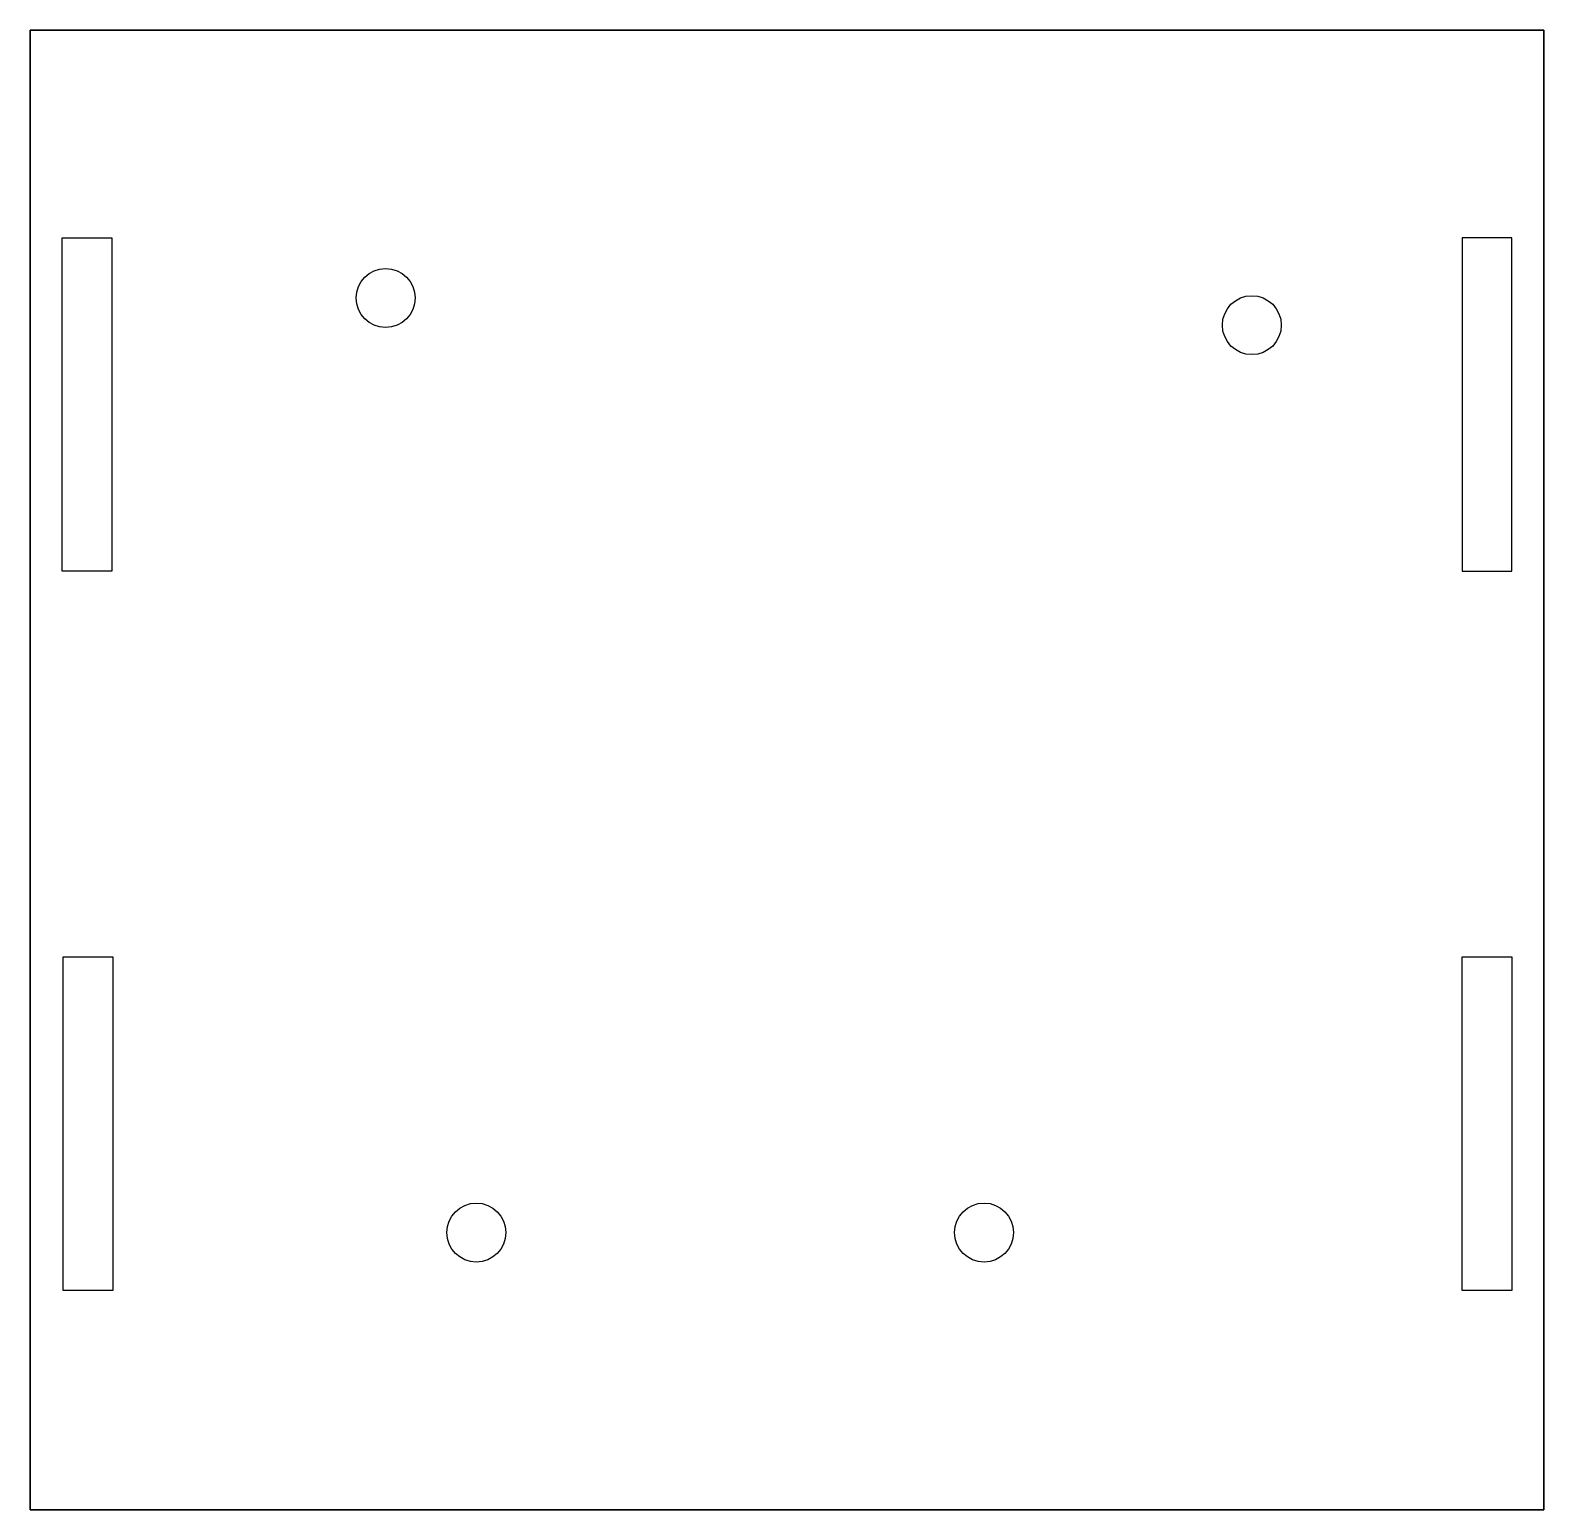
# Model space of a CAD drawing. Header units: inches. Extents: x -0.75 to 2.59, y -3.51 to -0.25.
import ezdxf

# ---------------------------------------------------------------- set-up
doc = ezdxf.new("R2010")
doc.units = ezdxf.units.IN
doc.header["$MEASUREMENT"] = 0

msp = doc.modelspace()

# ---------------------------------------------------------------- linework, layer by layer
for p, q in [((-0.75, -0.25), (2.587, -0.25)), ((-0.75, -3.511), (-0.75, -0.25)), ((2.587, -3.511), (2.587, -0.25)), ((-0.5, -3.511), (-0.75, -3.511)), ((0, -3.511), (-0.5, -3.511)), ((1.837, -3.511), (0, -3.511)), ((1.837, -3.511), (0, -3.511)), ((1.184, -3.511), (0.971, -3.511)), ((1.837, -3.511), (1.492, -3.511)), ((2.587, -3.511), (1.837, -3.511))]:
    msp.add_line(p, q)
msp.add_lwpolyline([(1.837, -3.511), (2.587, -3.511), (2.587, -0.25), (-0.75, -0.25), (-0.75, -3.511), (-0.5, -3.511), (0, -3.511), (1.837, -3.511), (0, -3.511), (1.837, -3.511), (0, -3.511)])
for points in [[(0, -3.511), (-0.5, -3.511), (-0.75, -3.511), (-0.75, -0.25), (2.587, -0.25), (2.587, -3.511), (1.837, -3.511)], [(-0.6795, -1.4425), (-0.6795, -0.7075), (-0.5705, -0.7075), (-0.5705, -1.4425)], [(2.4075, -0.7075), (2.4075, -1.4425), (2.5165, -1.4425), (2.5165, -0.7075)], [(-0.6773, -3.0275), (-0.6773, -2.2925), (-0.5683, -2.2925), (-0.5683, -3.0275)], [(2.4075, -3.0275), (2.4075, -2.2925), (2.5165, -2.2925), (2.5165, -3.0275)]]:
    msp.add_lwpolyline(points, close=True)
for centre in [(0.0334, -0.84), (1.9434, -0.9), (0.2334, -2.9), (1.353, -2.9)]:
    msp.add_circle(centre, 0.065)

doc.saveas('drawing.dxf')
